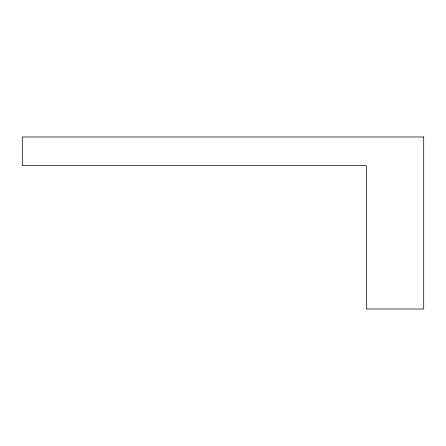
<?xml version="1.0" encoding="UTF-8"?>
<svg xmlns="http://www.w3.org/2000/svg" width="446" height="446" viewBox="0 0 446 446"><rect width="100%" height="100%" fill="white"/><g stroke="black" fill="none" stroke-linecap="round" stroke-linejoin="round"><path stroke-width="0.67" d="M423.7 136.983L22.3 136.983L22.3 165.656L366.356 165.656L366.356 309.017L423.7 309.017L423.7 136.983"/></g></svg>
